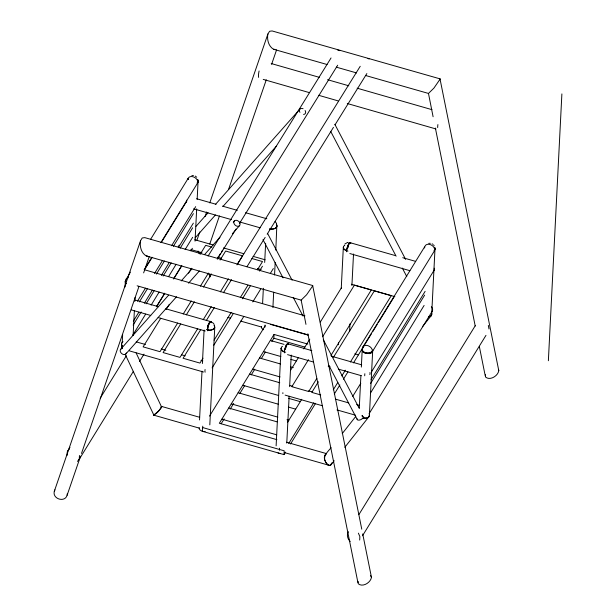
<?xml version="1.0" encoding="UTF-8"?>
<svg xmlns="http://www.w3.org/2000/svg" width="616" height="616" viewBox="0 0 616 616"><rect width="100%" height="100%" fill="white"/><g stroke="black" fill="none" stroke-linecap="round" stroke-linejoin="round"><path stroke-width="0.92" d="M122.014 346.877L122.114 344.975M122.207 343.074L122.638 334.519M125.048 287.002L125.341 281.304M133.11 335.605L134.357 310.895M134.842 301.393L135.035 297.59M186.502 202.079L186.602 200.177M195.041 241.172L196.681 208.855M197.159 199.353L198.075 181.297M199.538 419.973L202.01 371.179M202.395 363.525L204.096 330.03M209.81 424.878L214.784 326.842L214.037 325.109M262.585 303.58L263.363 288.273M264.672 262.439L265.642 243.297M272.903 307.53L273.681 292.223M274.551 274.998L275.183 262.562M275.814 250.119L276.853 224.863M271.849 341.487L273.851 338.23L274.043 334.442L307.838 344.082M276.122 445.861L281.065 348.263L281.689 347.016M283.999 454.6L284.192 450.804L202.518 427.512L202.325 431.3L283.999 454.6L285.501 452.152M286.779 443.12L289.15 396.234M289.635 386.663L291.237 355.085M338.392 344.775L338.492 342.866M341.256 288.327L343.335 247.185L343.967 245.93M349.588 331.508L349.973 323.854M351.913 285.578L353.515 254M359.267 407.954L360.899 375.645M361.338 367.09L362.247 349.033M369.392 415.685L372.719 350.111A5.267 3.427 2.9 0 1 365.558 352.706A5.267 2.957 -14.2 0 1 362.362 350.08L362.377 350.943M431.67 314.599L434.988 249.026M548.371 360.737L561.884 93.917M361.769 529.198L312.666 285.524L144.783 237.63L142.234 237.969L140.571 240.671L54.308 491.322C52.152 498.891 64.919 502.972 67.121 495.218L80.55 456.194M67.121 495.218L67.321 493.616M362.716 533.918L371.456 577.315C370.724 582.605 362.616 587.633 358.219 583.722L358.119 581.404M209.771 202.903L267.898 33.988L269.562 31.285L272.11 30.946L439.993 78.84L498.783 370.632C498.051 375.922 489.951 380.95 485.547 377.038L485.447 374.721M140.571 240.671C139.493 246.123 141.141 253.114 146.292 255.948L301.147 300.123L306.591 294.787L312.789 285.793M267.898 33.988C266.82 39.439 268.468 46.431 273.62 49.265L327.081 64.518M359.69 540.063L359.867 536.605L358.381 533.148M130.407 272.118L125.672 280.442A5.29 3.581 12.5 0 0 125.726 283.214M214.353 325.517C216.17 329.375 210.379 330.977 207.592 329.876A5.267 3.427 2.9 0 1 206.391 329.406M277 225.302C277.254 228.829 272.48 229.629 269.862 228.79A5.267 1.348 -74.1 0 0 269.877 229.722M81.489 453.468L138.954 286.486M143.636 272.88L149.257 256.541M196.951 240.14L199.769 231.97M205.082 216.532L206.645 211.989M209.756 244.067L219.435 215.931M228.49 189.613L266.281 79.803M271.594 64.38L276.584 49.858M440.117 79.11L433.918 88.103L428.474 93.439L365.796 75.56M214.753 327.288C213.844 330.145 210.102 330.546 207.592 329.876A5.259 1.093 -76.7 0 1 209.186 323.107L209.694 322.291A5.267 1.586 -71.4 0 1 211.404 322.53M277.031 226.203C276.114 229.06 272.38 229.46 269.862 228.79M331.077 447.747C327.851 451.62 322.368 456.256 325.471 461.792C326.311 463.502 327.666 465.58 329.799 465.534L331.215 464.533L331.939 462.801M54.308 491.322L54.947 489.859M209.956 322.199C209.663 323.831 210.426 321.683 209.086 323.593A5.267 1.825 -68.7 0 0 207.577 326.757L207.515 326.734A5.259 1.586 -71.4 0 1 209.271 322.838L209.555 322.453A5.259 1.093 -76.7 0 1 210.603 321.721L210.672 321.737A5.267 0.839 -79.2 0 0 210.033 322.053L209.964 322.191M69.962 447.301L67.236 451.99L67.059 455.447M77.493 461.453L79.279 458.935L79.456 455.478M348.363 531.693C346.331 534.834 347.64 539.054 350.211 541.464M288.388 344.005A5.267 1.825 -68.7 0 0 287.125 344.205L286.209 344.698L286.178 345.745A5.267 0.839 -79.2 0 0 285.385 349.11L285.447 349.126A5.267 1.093 -76.7 0 1 286.725 345.099L287.025 344.513A5.267 1.093 -76.7 0 1 288.088 344.028M331.639 463.532L330.553 465.219L328.921 465.265L284.4 452.567M330.553 465.219L331.477 463.609M161.5 407.561L157.665 412.22L153.892 415.184L125.248 354.439M139.362 301.902L147.363 288.827M156.364 274.112L164.372 261.038M173.373 246.323L193.378 213.636M178.216 246.739L179.218 245.106M133.341 321.205L138.839 312.212M144.344 303.226L152.345 290.144M161.346 275.437L169.346 262.362M178.347 247.647L193.355 223.131M133.148 325.079L141.149 311.996M146.146 303.827L154.146 290.744M163.148 276.037L171.156 262.963M180.157 248.248L192.654 227.812M132.625 335.389L145.622 314.137M151.128 305.143L159.128 292.069M168.63 276.538L176.13 264.279M185.131 249.572L192.631 237.306M371.125 379.602L425.132 291.337M370.632 383.391L424.64 295.126M370.609 392.885L424.116 305.436M150.496 239.509L188.165 178.371M144.29 269.554L151.829 257.326M160.868 242.65L197.528 183.144A5.267 3.773 31.6 0 0 193.686 176.969A5.267 3.773 31.6 0 0 187.942 179.356A5.267 3.427 2.9 0 1 188.612 178.594A5.29 3.588 12.5 0 0 187.942 179.364M145.638 267.914L152.167 257.311M161.207 242.635L186.825 201.055M137.414 301.224L145.453 288.173M154.493 273.496L162.532 260.452M171.571 245.776L195.68 206.645M156.664 306.26L164.711 293.201M173.766 278.501L181.812 265.434M190.868 250.735L192.377 248.286M100.154 398.283L126.326 355.802M156.526 306.791L164.572 293.716M173.635 279.017L181.689 265.943M160.768 318.21L143.112 346.87L160.014 351.69L177.67 323.03M166.32 309.201L169.346 304.289M188.511 273.181L191.537 268.268M200.115 254.346L205.667 245.337L211.889 247.116M78.563 460.36L133.418 371.317M139.462 361.515L143.99 354.161M183.214 314.021L191.283 300.924M200.369 286.186L208.439 273.08M217.517 258.343L220.543 253.43M221.552 251.798L222.561 250.158M180.75 323.908L163.094 352.568L179.988 357.388L197.644 328.728M186.294 314.899L194.363 301.801M203.449 287.064L211.519 273.966M220.089 260.044L225.641 251.035L242.535 255.856L236.991 264.865M203.195 319.719L211.265 306.622M220.343 291.884L228.413 278.786M200.724 329.606L183.067 358.266L199.969 363.086L202.995 358.173M206.275 320.605L214.345 307.5M223.423 292.762L231.493 279.664M214.091 340.163L231.239 312.32M240.317 297.582L247.886 285.3M257.473 269.746L262.516 261.554L251.844 258.512M213.806 345.191L233.372 313.436M242.396 298.783L250.427 285.755M259.452 271.102L262.462 266.212M212.135 367.875L243.736 316.578M252.76 301.925L260.791 288.896M270.316 273.427L273.327 268.545M209.54 416.108L265.219 325.733M274.043 334.442L219.335 423.246L276.877 439.655M221.152 423.77L224.162 418.888M230.191 409.109L233.703 403.403M239.724 393.632L244.745 385.485M251.266 374.89L254.778 369.184M261.307 358.597L265.319 352.082M290.721 370.077L298.244 357.865M303.757 348.91L309.779 339.139M320.312 322.045L341.38 287.849M308.485 359.675L291.838 386.694L308.739 391.514L316.809 378.416M322.607 336.744L354.385 285.162L371.286 289.982L330.931 355.486M287.41 422.545L301.748 399.283M318.372 381.751L311.819 392.392L320.705 394.933M333.502 357.188L374.366 290.86L391.26 295.68L350.404 362.008M288.704 443.482L313.79 402.764M290.521 444.013L315.6 403.303M333.248 389.843L337.791 382.474M341.826 375.922L345.36 370.193M362.801 347.185L425.071 246.107A5.267 3.773 31.6 0 1 429.968 244.49A5.267 3.773 31.6 0 1 434.542 248.818L434.657 249.888A5.267 3.773 31.6 0 1 434.434 250.874L372.164 351.959A5.267 3.773 31.6 0 0 368.322 345.792A5.267 3.773 31.6 0 0 362.585 348.179A5.29 3.588 12.5 0 0 362.624 350.943M334.311 393.994L339.863 384.992M343.397 379.256L347.932 371.887M353.484 362.886L371.64 333.402M372.649 331.77L377.192 324.401M378.201 322.761L394.34 296.558M352.722 396.358L360.799 383.26M371.332 372.149L434.118 270.231M369.03 413.837L432.409 310.949M358.943 514.514L475.352 325.556M362.508 535.766L485.97 335.35M208.093 256.064L331.046 57.966M217.263 259.251L235.982 229.083M239.524 223.377L337.691 65.227M237.26 264.38L360.221 66.289M246.939 266.751L265.15 237.406M267.175 234.142L333.464 127.35M334.981 124.909L366.859 73.55M422.468 326.711L431.339 315.461M342.234 433.595L355.748 416.462M331.215 464.533L334.172 460.783M344.814 447.285L369.061 416.547M288.465 344.028A5.259 1.586 -71.4 0 0 286.948 344.729L286.525 345.322A5.259 1.586 -71.4 0 0 284.369 351.936L281.781 350.442L281.065 348.263L282.174 350.82L284.369 351.936A5.267 3.427 2.9 0 0 285.701 352.19M196.019 226.372L208.077 212.759M215.7 204.158L300.123 108.863M195.095 237.93L215.407 214.999M223.023 206.406L276.345 146.215M120.921 349.002L168.53 295.264M181.227 280.935L192.015 268.753M204.712 254.423L219.95 237.222M233.279 222.176L234.55 220.744M125.71 354.108L176.492 296.789M188.55 283.175L199.345 270.994M232.355 233.734L239.339 225.856A3.511 2.587 41.5 0 0 237.506 220.613A3.511 2.587 41.5 0 0 233.988 223.431A3.511 2.587 41.5 0 0 239.339 225.856M325.202 455.193L325.825 454.508M67.953 450.565L69.023 449.472M344.791 244.059L347.278 242.612M153.923 414.591L153.715 415.138L199.422 428.174M344.336 245.561L344.783 245.23M282.059 346.646L282.505 346.315M160.776 407.068L161.839 406.506L199.638 417.286M439.485 79.064L439.993 78.84M153.715 415.138L158.812 410.849L161.839 406.506M326.465 453.73L325.633 453.977C322.622 457.349 325.279 463.371 328.921 465.265M347.801 242.511L348.233 242.465M428.728 243.335L430.338 243.297M191.838 175.583L193.447 175.552M273.62 49.265L274.967 49.419M146.292 255.948L147.64 256.102M337.722 50.065L339.901 50.666M336.298 67.144L356.579 72.927M196.635 198.745L216.031 204.281M222.499 206.121L237.275 210.341M245.591 212.713L266.836 218.772M350.08 242.681L395.341 255.586M402.725 257.696L415.661 261.384M193.617 208.832L231.493 219.635M239.809 222.006L260.129 227.805M349.834 253.553L409.879 270.686M351.366 284.222L394.856 296.635M194.779 239.732L213.29 245.006M223.469 247.909L243.828 253.723M253.084 256.356L265.111 259.79M190.837 249.549L201.948 252.722M217.679 257.211L221.375 258.266M257.473 268.561L261.169 269.615M270.401 324.332L308.023 335.065M227.874 317.44L230.615 318.218M240.671 321.09L261.692 327.088M354.855 353.815L358.489 354.847M273.851 338.23L304.905 347.085M135.281 300.092L158.374 306.683M165.766 308.793L211.026 321.698M287.803 343.767L311.819 350.612M331.215 356.148L361.7 364.841M270.339 340.455L284.038 344.359M131.347 309.917L150.743 315.454M158.135 317.563L205.244 331M287.556 354.639L313.421 362.015M328.205 366.235L330.053 366.759M338.361 369.13L361.453 375.721M263.486 351.574L280.842 356.525M290.883 359.39L296.365 360.953M259.536 357.996L280.542 363.987M290.583 366.851L293.324 367.637M252.683 369.123L280.08 376.938M290.013 385.577L292.793 386.363M308.524 390.852L312.227 391.907M356.641 404.581L359.421 405.374M136.205 341.872L145.461 344.506M161.192 348.995L165.82 350.319M181.551 354.808L185.254 355.863M200.985 360.345L202.833 360.876M249.595 374.128L279.733 382.728M335.35 399.106L348.687 402.91M285.146 395.133L322.168 405.69M336.975 409.917L355.478 415.199M129.491 350.904L203.526 372.018M242.743 385.254L278.355 395.41M288.404 398.283L300.277 401.663M238.13 392.739L278.317 404.196M288.357 407.068L295.665 409.147M231.277 403.857L277.855 417.148M286.987 419.75L288.812 420.274M228.698 408.046L277.1 421.852M221.845 419.173L276.646 434.804M286.502 442.219L326.511 453.63M271.217 63.533L319.257 77.316M327.566 79.703L348.818 85.801M357.134 88.188L431.962 109.663M263.225 79.379L309.417 92.639M318.657 95.295L338.053 100.862M347.293 103.511L435.982 128.967M144.213 269.692L304.951 315.831M137.145 285.809L308.046 334.865M367.991 58.535L369.076 58.982M432.139 243.805L432.956 244.321M195.241 176.068L196.758 177.239M212.466 322.376L214.183 324.316M275.098 221.56L276.576 223.446M362.755 351.721L365.611 353.245A5.205 3.18 -6 0 0 369.6 352.937A5.29 3.234 -6 0 0 372.38 350.974M370.455 575.429L371.456 577.315M276.307 224.024L276.623 224.432M433.656 244.975L434.18 245.722M334.842 124.309L405.621 259.359M330.661 131.347L396.096 256.202M402.333 268.099L406.783 276.592M267.606 233.449L292.092 280.165M323.254 339.624L359.305 408.423M262.978 239.632L283.014 277.855M293.247 297.389L303.041 316.077M328.859 365.342L357.349 419.704M198.005 251.012L199.222 253.592M208.539 273.373L210.156 276.807M136.136 352.953L161.646 407.13M428.474 93.439L433.094 116.74M301.147 300.123L305.96 324.363M488.319 325.41L489.004 328.99M498.498 369.562L498.783 370.632M435.373 128.051L475.213 326.01M479.387 346.746L485.262 375.968M307.854 333.787L357.935 582.651M197.844 181.327L197.867 182.251A5.267 3.658 22.7 0 0 197.859 181.258M305.097 110.51A3.511 2.587 41.5 0 1 303.572 114.445M299.938 112.328A3.511 2.587 41.5 0 1 299.877 109.101A3.511 2.587 41.5 0 1 303.08 108.732M363.525 416.993A3.511 1.786 -27.7 0 1 359.898 419.973A3.511 1.786 -27.7 0 1 357.141 418.78M126.403 352.953A3.511 2.587 41.5 0 1 121.614 353.499A3.511 2.587 41.5 0 1 121.529 348.664M347.978 251.105A5.267 3.427 2.9 0 1 346.639 250.851L344.059 249.357L343.335 247.185L343.743 248.949L346.639 250.851A5.259 1.586 -71.4 0 1 348.795 244.244L349.303 243.428A5.267 1.093 -76.7 0 1 350.396 243.058M350.812 243.027A5.259 1.586 -71.4 0 0 349.226 243.643L348.964 243.998A5.267 1.093 -76.7 0 0 347.717 248.055L347.663 248.025A5.267 0.839 -79.2 0 1 348.448 244.66C349.187 242.565 347.74 244.637 349.403 243.12A5.267 1.825 -68.7 0 1 350.75 243.004M346.654 251.782A5.267 1.348 -74.1 0 1 348.017 245.222A5.267 1.348 -74.1 0 1 350.342 243.012M279.448 450.281A5.267 1.34 -74.1 0 1 279.556 448.209M369.446 414.576A5.267 3.665 38.3 0 1 366.997 417.825A5.267 3.665 38.3 0 1 361.777 415.769M369.369 414.791A5.267 3.427 2.9 0 1 362.231 418.279M434.588 247.424A5.29 3.234 -6 0 1 434.657 249.888M431.647 313.706A5.267 3.427 2.9 0 1 428.536 317.263M431.439 312.358A5.267 3.665 38.3 0 1 428.713 316.786M434.588 247.262A5.267 3.427 2.9 0 1 433.987 250.65M424.524 247.948A5.267 3.427 2.9 0 1 424.855 247.093M284.384 352.868A5.267 1.348 -74.1 0 1 285.747 346.308A5.267 1.348 -74.1 0 1 288.065 344.098M369.931 372.518A5.267 3.773 31.6 0 1 369.823 374.59M434.226 268.16A5.267 3.773 31.6 0 1 433.579 271.055M280.565 453.615A5.267 3.427 2.9 0 1 278.024 452.891M431.339 306.722A5.267 3.773 31.6 0 1 431.87 311.781M364.741 375.791A5.267 1.348 -74.1 0 1 364.849 373.72M363.248 347.416A5.267 3.427 2.9 0 0 365.558 352.706A5.267 3.658 22.7 0 0 371.502 352.691L369.4 353.623L365.442 353.199A5.205 3.527 12.5 0 1 362.624 350.943M282.89 393.624A5.267 1.348 -74.1 0 1 282.875 392.692M362.478 416.324A5.267 1.348 -74.1 0 1 362.462 415.392M202.672 428.236A5.267 1.34 -74.1 0 1 202.772 426.164M205.159 431.577A5.267 3.427 2.9 0 1 199.153 427.627M207.607 330.807A5.267 1.348 -74.1 0 1 209.217 323.693A5.267 1.348 -74.1 0 1 211.434 322.684M264.942 327.15A5.267 1.34 -74.1 0 1 265.049 325.079M125.787 281.527A5.267 3.773 31.6 0 1 125.672 280.442A5.267 3.427 2.9 0 0 126.449 283.853M125.887 279.456A5.267 3.773 31.6 0 1 128.313 277.67M122.422 348.641A5.267 3.427 2.9 0 1 122.345 346.015A5.267 2.479 -25.2 0 0 122.299 348.079M263.525 329.745A5.267 3.427 2.9 0 1 261.423 326.542M121.983 346.315A5.267 3.773 31.6 0 1 123.008 341.703M205.113 372.218A5.267 1.348 -74.1 0 1 205.074 369.492M197.674 179.533A5.267 3.427 2.9 0 1 197.082 182.921M197.69 179.687A5.29 3.234 -6 0 1 197.744 182.159M437.683 127.566A8.786 2.218 -74 0 1 437.907 124.571M258.62 77.385A8.786 2.218 -74 0 1 259.097 70.994"/></g></svg>
